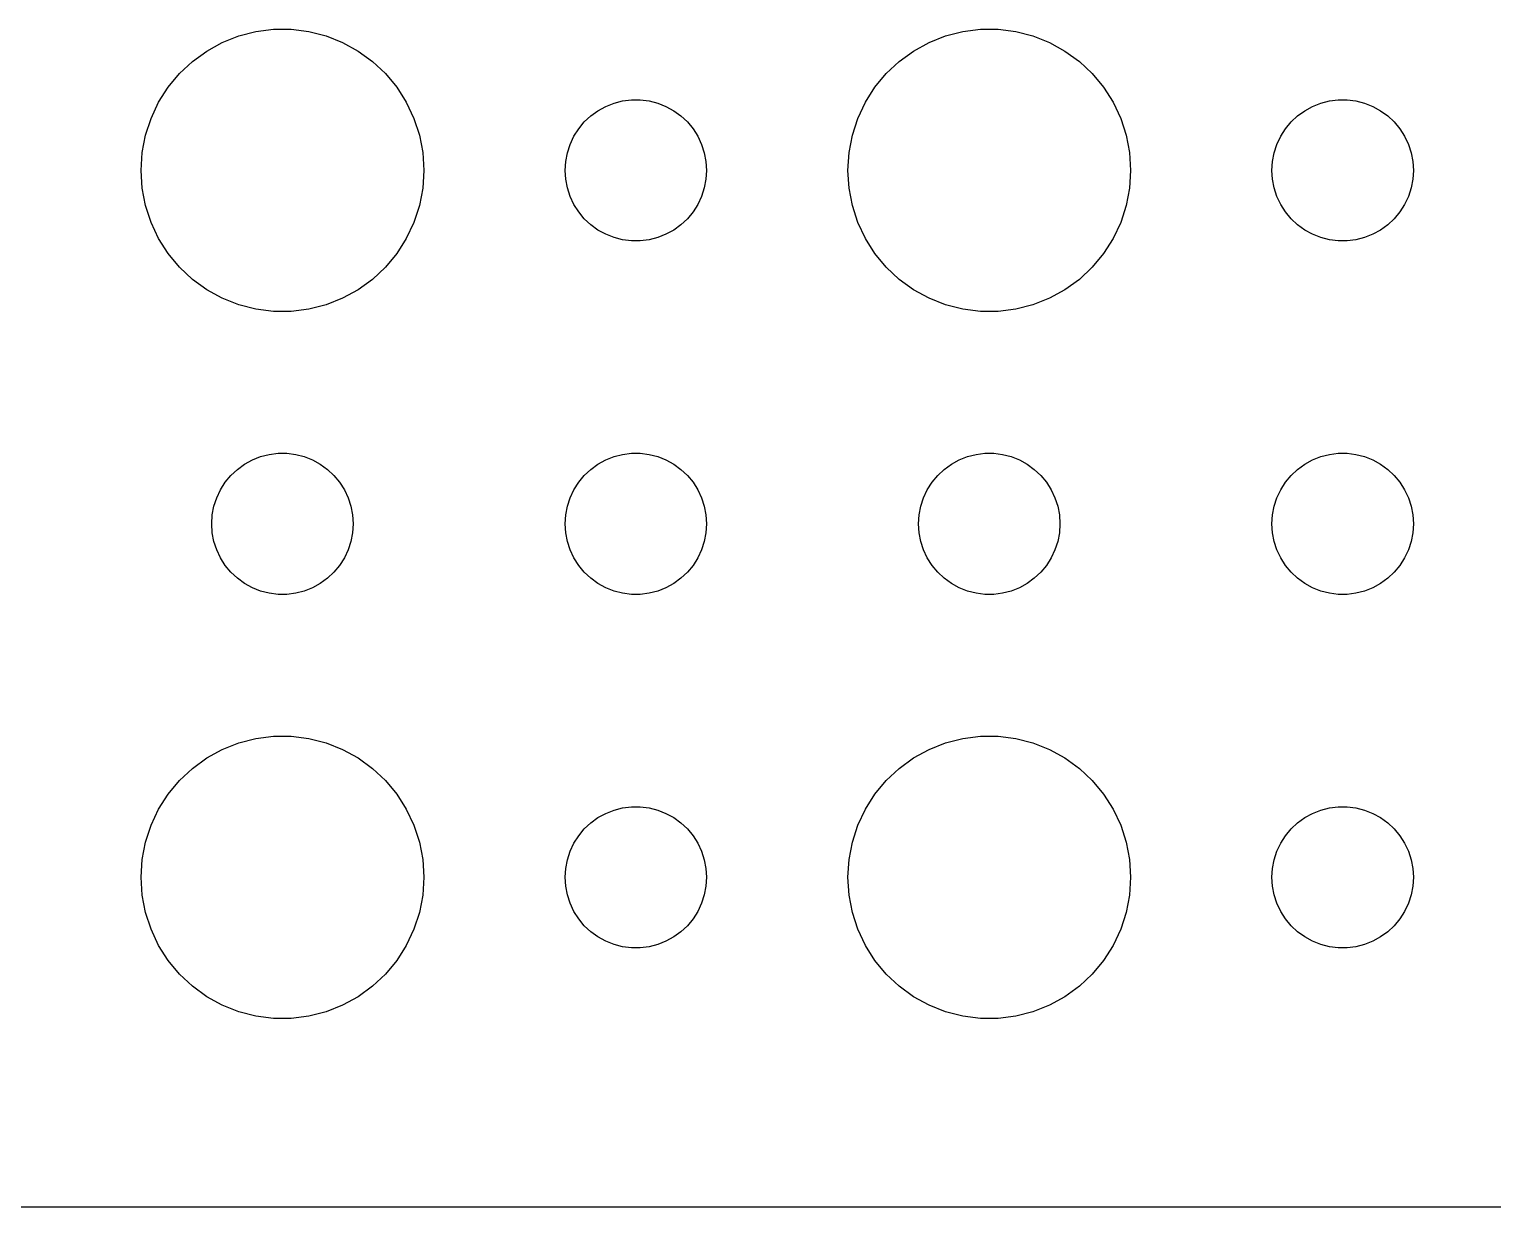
# Model space of a CAD drawing. Header units: metres. Extents: x -134 to 134, y 518 to 1078.
# Drawn here: x -102.87 to -71.81, y 632.01 to 656.99 of the extents above; entities that cross this region are included whole.
import ezdxf

# ---------------------------------------------------------------- set-up
doc = ezdxf.new("R2010")
doc.units = ezdxf.units.M

msp = doc.modelspace()

# ---------------------------------------------------------------- linework, layer by layer
for p, q in [((-98.427, 656.853), (-98.0621, 656.947)), ((-98.0621, 656.947), (-97.6884, 656.994)), ((-97.6884, 656.994), (-97.3116, 656.994)), ((-97.3116, 656.994), (-96.9379, 656.947)), ((-96.9379, 656.947), (-96.573, 656.853)), ((-83.427, 656.853), (-83.0621, 656.947)), ((-83.0621, 656.947), (-82.6884, 656.994)), ((-82.6884, 656.994), (-82.3116, 656.994)), ((-82.3116, 656.994), (-81.9379, 656.947)), ((-81.9379, 656.947), (-81.573, 656.853)), ((-99.1075, 656.533), (-98.7773, 656.714)), ((-98.7773, 656.714), (-98.427, 656.853)), ((-96.573, 656.853), (-96.2227, 656.714)), ((-96.2227, 656.714), (-95.8925, 656.533)), ((-84.1075, 656.533), (-83.7773, 656.714)), ((-83.7773, 656.714), (-83.427, 656.853)), ((-81.573, 656.853), (-81.2227, 656.714)), ((-81.2227, 656.714), (-80.8925, 656.533)), ((-99.6869, 656.054), (-99.4123, 656.312)), ((-99.4123, 656.312), (-99.1075, 656.533)), ((-95.8925, 656.533), (-95.5877, 656.312)), ((-95.5877, 656.312), (-95.3131, 656.054)), ((-84.6869, 656.054), (-84.4123, 656.312)), ((-84.4123, 656.312), (-84.1075, 656.533)), ((-80.8925, 656.533), (-80.5877, 656.312)), ((-80.5877, 656.312), (-80.3131, 656.054)), ((-99.927, 655.763), (-99.6869, 656.054)), ((-95.3131, 656.054), (-95.073, 655.763)), ((-84.927, 655.763), (-84.6869, 656.054)), ((-80.3131, 656.054), (-80.073, 655.763)), ((-100.129, 655.445), (-99.927, 655.763)), ((-95.073, 655.763), (-94.8711, 655.445)), ((-85.1289, 655.445), (-84.927, 655.763)), ((-80.073, 655.763), (-79.8711, 655.445)), ((-100.289, 655.104), (-100.129, 655.445)), ((-94.8711, 655.445), (-94.7107, 655.104)), ((-90.8037, 655.266), (-90.6387, 655.357)), ((-90.6387, 655.357), (-90.4635, 655.427)), ((-90.4635, 655.427), (-90.2811, 655.473)), ((-90.2811, 655.473), (-90.0942, 655.497)), ((-90.0942, 655.497), (-89.9058, 655.497)), ((-89.9058, 655.497), (-89.7189, 655.473)), ((-89.7189, 655.473), (-89.5365, 655.427)), ((-89.5365, 655.427), (-89.3613, 655.357)), ((-89.3613, 655.357), (-89.1963, 655.266)), ((-85.2893, 655.104), (-85.1289, 655.445)), ((-79.8711, 655.445), (-79.7107, 655.104)), ((-75.8037, 655.266), (-75.6387, 655.357)), ((-75.6387, 655.357), (-75.4635, 655.427)), ((-75.4635, 655.427), (-75.2811, 655.473)), ((-75.2811, 655.473), (-75.0942, 655.497)), ((-75.0942, 655.497), (-74.9058, 655.497)), ((-74.9058, 655.497), (-74.7189, 655.473)), ((-74.7189, 655.473), (-74.5365, 655.427)), ((-74.5365, 655.427), (-74.3613, 655.357)), ((-74.3613, 655.357), (-74.1963, 655.266)), ((-100.406, 654.746), (-100.289, 655.104)), ((-94.7107, 655.104), (-94.5943, 654.746)), ((-91.2135, 654.882), (-91.0934, 655.027)), ((-91.0934, 655.027), (-90.9561, 655.156)), ((-90.9561, 655.156), (-90.8037, 655.266)), ((-89.1963, 655.266), (-89.0439, 655.156)), ((-89.0439, 655.156), (-88.9065, 655.027)), ((-88.9065, 655.027), (-88.7865, 654.882)), ((-85.4057, 654.746), (-85.2893, 655.104)), ((-79.7107, 655.104), (-79.5943, 654.746)), ((-76.2135, 654.882), (-76.0934, 655.027)), ((-76.0934, 655.027), (-75.9561, 655.156)), ((-75.9561, 655.156), (-75.8037, 655.266)), ((-74.1963, 655.266), (-74.0439, 655.156)), ((-74.0439, 655.156), (-73.9065, 655.027)), ((-73.9065, 655.027), (-73.7865, 654.882)), ((-100.476, 654.376), (-100.406, 654.746)), ((-94.5943, 654.746), (-94.5237, 654.376)), ((-91.3947, 654.552), (-91.3145, 654.723)), ((-91.3145, 654.723), (-91.2135, 654.882)), ((-88.7865, 654.882), (-88.6855, 654.723)), ((-88.6855, 654.723), (-88.6053, 654.552)), ((-85.4763, 654.376), (-85.4057, 654.746)), ((-79.5943, 654.746), (-79.5237, 654.376)), ((-76.3947, 654.552), (-76.3145, 654.723)), ((-76.3145, 654.723), (-76.2135, 654.882)), ((-73.7865, 654.882), (-73.6855, 654.723)), ((-73.6855, 654.723), (-73.6053, 654.552)), ((-91.4529, 654.373), (-91.3947, 654.552)), ((-88.6053, 654.552), (-88.5471, 654.373)), ((-76.4529, 654.373), (-76.3947, 654.552)), ((-73.6053, 654.552), (-73.5471, 654.373)), ((-100.5, 654), (-100.476, 654.376)), ((-94.5237, 654.376), (-94.5, 654)), ((-91.5, 654), (-91.4882, 654.188)), ((-91.4882, 654.188), (-91.4529, 654.373)), ((-88.5471, 654.373), (-88.5118, 654.188)), ((-88.5118, 654.188), (-88.5, 654)), ((-85.5, 654), (-85.4763, 654.376)), ((-79.5237, 654.376), (-79.5, 654)), ((-76.5, 654), (-76.4882, 654.188)), ((-76.4882, 654.188), (-76.4529, 654.373)), ((-73.5471, 654.373), (-73.5118, 654.188)), ((-73.5118, 654.188), (-73.5, 654)), ((-100.476, 653.624), (-100.5, 654)), ((-94.5, 654), (-94.5237, 653.624)), ((-91.4882, 653.812), (-91.5, 654)), ((-91.4529, 653.627), (-91.4882, 653.812)), ((-88.5118, 653.812), (-88.5471, 653.627)), ((-88.5, 654), (-88.5118, 653.812)), ((-85.4763, 653.624), (-85.5, 654)), ((-79.5, 654), (-79.5237, 653.624)), ((-76.4882, 653.812), (-76.5, 654)), ((-76.4529, 653.627), (-76.4882, 653.812)), ((-73.5118, 653.812), (-73.5471, 653.627)), ((-73.5, 654), (-73.5118, 653.812)), ((-100.406, 653.254), (-100.476, 653.624)), ((-94.5237, 653.624), (-94.5943, 653.254)), ((-91.3947, 653.448), (-91.4529, 653.627)), ((-88.5471, 653.627), (-88.6053, 653.448)), ((-85.4057, 653.254), (-85.4763, 653.624)), ((-79.5237, 653.624), (-79.5943, 653.254)), ((-76.3947, 653.448), (-76.4529, 653.627)), ((-73.5471, 653.627), (-73.6053, 653.448)), ((-100.289, 652.896), (-100.406, 653.254)), ((-94.5943, 653.254), (-94.7107, 652.896)), ((-91.3145, 653.277), (-91.3947, 653.448)), ((-91.2135, 653.118), (-91.3145, 653.277)), ((-88.6855, 653.277), (-88.7865, 653.118)), ((-88.6053, 653.448), (-88.6855, 653.277)), ((-85.2893, 652.896), (-85.4057, 653.254)), ((-79.5943, 653.254), (-79.7107, 652.896)), ((-76.3145, 653.277), (-76.3947, 653.448)), ((-76.2135, 653.118), (-76.3145, 653.277)), ((-73.6855, 653.277), (-73.7865, 653.118)), ((-73.6053, 653.448), (-73.6855, 653.277)), ((-100.129, 652.555), (-100.289, 652.896)), ((-94.7107, 652.896), (-94.8711, 652.555)), ((-91.0934, 652.973), (-91.2135, 653.118)), ((-90.9561, 652.844), (-91.0934, 652.973)), ((-90.8037, 652.734), (-90.9561, 652.844)), ((-89.0439, 652.844), (-89.1963, 652.734)), ((-88.9065, 652.973), (-89.0439, 652.844)), ((-88.7865, 653.118), (-88.9065, 652.973)), ((-85.1289, 652.555), (-85.2893, 652.896)), ((-79.7107, 652.896), (-79.8711, 652.555)), ((-76.0934, 652.973), (-76.2135, 653.118)), ((-75.9561, 652.844), (-76.0934, 652.973)), ((-75.8037, 652.734), (-75.9561, 652.844)), ((-74.0439, 652.844), (-74.1963, 652.734)), ((-73.9065, 652.973), (-74.0439, 652.844)), ((-73.7865, 653.118), (-73.9065, 652.973)), ((-99.927, 652.237), (-100.129, 652.555)), ((-94.8711, 652.555), (-95.073, 652.237)), ((-90.6387, 652.643), (-90.8037, 652.734)), ((-90.4635, 652.573), (-90.6387, 652.643)), ((-90.2811, 652.527), (-90.4635, 652.573)), ((-89.5365, 652.573), (-89.7189, 652.527)), ((-89.3613, 652.643), (-89.5365, 652.573)), ((-89.1963, 652.734), (-89.3613, 652.643)), ((-84.927, 652.237), (-85.1289, 652.555)), ((-79.8711, 652.555), (-80.073, 652.237)), ((-75.6387, 652.643), (-75.8037, 652.734)), ((-75.4635, 652.573), (-75.6387, 652.643)), ((-75.2811, 652.527), (-75.4635, 652.573)), ((-74.5365, 652.573), (-74.7189, 652.527)), ((-74.3613, 652.643), (-74.5365, 652.573)), ((-74.1963, 652.734), (-74.3613, 652.643)), ((-99.6869, 651.946), (-99.927, 652.237)), ((-95.073, 652.237), (-95.3131, 651.946)), ((-90.0942, 652.503), (-90.2811, 652.527)), ((-89.9058, 652.503), (-90.0942, 652.503)), ((-89.7189, 652.527), (-89.9058, 652.503)), ((-84.6869, 651.946), (-84.927, 652.237)), ((-80.073, 652.237), (-80.3131, 651.946)), ((-75.0942, 652.503), (-75.2811, 652.527)), ((-74.9058, 652.503), (-75.0942, 652.503)), ((-74.7189, 652.527), (-74.9058, 652.503)), ((-99.4123, 651.688), (-99.6869, 651.946)), ((-95.3131, 651.946), (-95.5877, 651.688)), ((-84.4123, 651.688), (-84.6869, 651.946)), ((-80.3131, 651.946), (-80.5877, 651.688)), ((-99.1075, 651.467), (-99.4123, 651.688)), ((-95.5877, 651.688), (-95.8925, 651.467)), ((-84.1075, 651.467), (-84.4123, 651.688)), ((-80.5877, 651.688), (-80.8925, 651.467)), ((-98.7773, 651.286), (-99.1075, 651.467)), ((-95.8925, 651.467), (-96.2227, 651.286)), ((-83.7773, 651.286), (-84.1075, 651.467)), ((-80.8925, 651.467), (-81.2227, 651.286)), ((-98.427, 651.147), (-98.7773, 651.286)), ((-98.0621, 651.053), (-98.427, 651.147)), ((-97.6884, 651.006), (-98.0621, 651.053)), ((-97.3116, 651.006), (-97.6884, 651.006)), ((-96.9379, 651.053), (-97.3116, 651.006)), ((-96.573, 651.147), (-96.9379, 651.053)), ((-96.2227, 651.286), (-96.573, 651.147)), ((-83.427, 651.147), (-83.7773, 651.286)), ((-83.0621, 651.053), (-83.427, 651.147)), ((-82.6884, 651.006), (-83.0621, 651.053)), ((-82.3116, 651.006), (-82.6884, 651.006)), ((-81.9379, 651.053), (-82.3116, 651.006)), ((-81.573, 651.147), (-81.9379, 651.053)), ((-81.2227, 651.286), (-81.573, 651.147)), ((-98.1387, 647.857), (-97.9635, 647.927)), ((-97.9635, 647.927), (-97.7811, 647.973)), ((-97.7811, 647.973), (-97.5942, 647.997)), ((-97.5942, 647.997), (-97.4058, 647.997)), ((-97.4058, 647.997), (-97.2189, 647.973)), ((-97.2189, 647.973), (-97.0365, 647.927)), ((-97.0365, 647.927), (-96.8613, 647.857)), ((-90.6387, 647.857), (-90.4635, 647.927)), ((-90.4635, 647.927), (-90.2811, 647.973)), ((-90.2811, 647.973), (-90.0942, 647.997)), ((-90.0942, 647.997), (-89.9058, 647.997)), ((-89.9058, 647.997), (-89.7189, 647.973)), ((-89.7189, 647.973), (-89.5365, 647.927)), ((-89.5365, 647.927), (-89.3613, 647.857)), ((-83.1387, 647.857), (-82.9635, 647.927)), ((-82.9635, 647.927), (-82.7811, 647.973)), ((-82.7811, 647.973), (-82.5942, 647.997)), ((-82.5942, 647.997), (-82.4058, 647.997)), ((-82.4058, 647.997), (-82.2189, 647.973)), ((-82.2189, 647.973), (-82.0365, 647.927)), ((-82.0365, 647.927), (-81.8613, 647.857)), ((-75.6387, 647.857), (-75.4635, 647.927)), ((-75.4635, 647.927), (-75.2811, 647.973)), ((-75.2811, 647.973), (-75.0942, 647.997)), ((-75.0942, 647.997), (-74.9058, 647.997)), ((-74.9058, 647.997), (-74.7189, 647.973)), ((-74.7189, 647.973), (-74.5365, 647.927)), ((-74.5365, 647.927), (-74.3613, 647.857)), ((-98.5934, 647.527), (-98.4561, 647.656)), ((-98.4561, 647.656), (-98.3037, 647.766)), ((-98.3037, 647.766), (-98.1387, 647.857)), ((-96.8613, 647.857), (-96.6963, 647.766)), ((-96.6963, 647.766), (-96.5439, 647.656)), ((-96.5439, 647.656), (-96.4065, 647.527)), ((-91.0934, 647.527), (-90.9561, 647.656)), ((-90.9561, 647.656), (-90.8037, 647.766)), ((-90.8037, 647.766), (-90.6387, 647.857)), ((-89.3613, 647.857), (-89.1963, 647.766)), ((-89.1963, 647.766), (-89.0439, 647.656)), ((-89.0439, 647.656), (-88.9065, 647.527)), ((-83.5934, 647.527), (-83.4561, 647.656)), ((-83.4561, 647.656), (-83.3037, 647.766)), ((-83.3037, 647.766), (-83.1387, 647.857)), ((-81.8613, 647.857), (-81.6963, 647.766)), ((-81.6963, 647.766), (-81.5439, 647.656)), ((-81.5439, 647.656), (-81.4065, 647.527)), ((-76.0934, 647.527), (-75.9561, 647.656)), ((-75.9561, 647.656), (-75.8037, 647.766)), ((-75.8037, 647.766), (-75.6387, 647.857)), ((-74.3613, 647.857), (-74.1963, 647.766)), ((-74.1963, 647.766), (-74.0439, 647.656)), ((-74.0439, 647.656), (-73.9065, 647.527)), ((-98.8145, 647.223), (-98.7135, 647.382)), ((-98.7135, 647.382), (-98.5934, 647.527)), ((-96.4065, 647.527), (-96.2865, 647.382)), ((-96.2865, 647.382), (-96.1855, 647.223)), ((-91.3145, 647.223), (-91.2135, 647.382)), ((-91.2135, 647.382), (-91.0934, 647.527)), ((-88.9065, 647.527), (-88.7865, 647.382)), ((-88.7865, 647.382), (-88.6855, 647.223)), ((-83.8145, 647.223), (-83.7135, 647.382)), ((-83.7135, 647.382), (-83.5934, 647.527)), ((-81.4065, 647.527), (-81.2865, 647.382)), ((-81.2865, 647.382), (-81.1855, 647.223)), ((-76.3145, 647.223), (-76.2135, 647.382)), ((-76.2135, 647.382), (-76.0934, 647.527)), ((-73.9065, 647.527), (-73.7865, 647.382)), ((-73.7865, 647.382), (-73.6855, 647.223)), ((-98.9529, 646.873), (-98.8947, 647.052)), ((-98.8947, 647.052), (-98.8145, 647.223)), ((-96.1855, 647.223), (-96.1053, 647.052)), ((-96.1053, 647.052), (-96.0471, 646.873)), ((-91.4529, 646.873), (-91.3947, 647.052)), ((-91.3947, 647.052), (-91.3145, 647.223)), ((-88.6855, 647.223), (-88.6053, 647.052)), ((-88.6053, 647.052), (-88.5471, 646.873)), ((-83.9529, 646.873), (-83.8947, 647.052)), ((-83.8947, 647.052), (-83.8145, 647.223)), ((-81.1855, 647.223), (-81.1053, 647.052)), ((-81.1053, 647.052), (-81.0471, 646.873)), ((-76.4529, 646.873), (-76.3947, 647.052)), ((-76.3947, 647.052), (-76.3145, 647.223)), ((-73.6855, 647.223), (-73.6053, 647.052)), ((-73.6053, 647.052), (-73.5471, 646.873)), ((-99, 646.5), (-98.9882, 646.688)), ((-98.9882, 646.688), (-98.9529, 646.873)), ((-96.0471, 646.873), (-96.0118, 646.688)), ((-96.0118, 646.688), (-96, 646.5)), ((-91.5, 646.5), (-91.4882, 646.688)), ((-91.4882, 646.688), (-91.4529, 646.873)), ((-88.5471, 646.873), (-88.5118, 646.688)), ((-88.5118, 646.688), (-88.5, 646.5)), ((-84, 646.5), (-83.9882, 646.688)), ((-83.9882, 646.688), (-83.9529, 646.873)), ((-81.0471, 646.873), (-81.0118, 646.688)), ((-81.0118, 646.688), (-81, 646.5)), ((-76.5, 646.5), (-76.4882, 646.688)), ((-76.4882, 646.688), (-76.4529, 646.873)), ((-73.5471, 646.873), (-73.5118, 646.688)), ((-73.5118, 646.688), (-73.5, 646.5)), ((-98.9882, 646.312), (-99, 646.5)), ((-96, 646.5), (-96.0118, 646.312)), ((-91.4882, 646.312), (-91.5, 646.5)), ((-88.5, 646.5), (-88.5118, 646.312)), ((-83.9882, 646.312), (-84, 646.5)), ((-81, 646.5), (-81.0118, 646.312)), ((-76.4882, 646.312), (-76.5, 646.5)), ((-73.5, 646.5), (-73.5118, 646.312)), ((-98.9529, 646.127), (-98.9882, 646.312)), ((-98.8947, 645.948), (-98.9529, 646.127)), ((-96.0471, 646.127), (-96.1053, 645.948)), ((-96.0118, 646.312), (-96.0471, 646.127)), ((-91.4529, 646.127), (-91.4882, 646.312)), ((-91.3947, 645.948), (-91.4529, 646.127)), ((-88.5471, 646.127), (-88.6053, 645.948)), ((-88.5118, 646.312), (-88.5471, 646.127)), ((-83.9529, 646.127), (-83.9882, 646.312)), ((-83.8947, 645.948), (-83.9529, 646.127)), ((-81.0471, 646.127), (-81.1053, 645.948)), ((-81.0118, 646.312), (-81.0471, 646.127)), ((-76.4529, 646.127), (-76.4882, 646.312)), ((-76.3947, 645.948), (-76.4529, 646.127)), ((-73.5471, 646.127), (-73.6053, 645.948)), ((-73.5118, 646.312), (-73.5471, 646.127)), ((-98.8145, 645.777), (-98.8947, 645.948)), ((-98.7135, 645.618), (-98.8145, 645.777)), ((-96.1855, 645.777), (-96.2865, 645.618)), ((-96.1053, 645.948), (-96.1855, 645.777)), ((-91.3145, 645.777), (-91.3947, 645.948)), ((-91.2135, 645.618), (-91.3145, 645.777)), ((-88.6855, 645.777), (-88.7865, 645.618)), ((-88.6053, 645.948), (-88.6855, 645.777)), ((-83.8145, 645.777), (-83.8947, 645.948)), ((-83.7135, 645.618), (-83.8145, 645.777)), ((-81.1855, 645.777), (-81.2865, 645.618)), ((-81.1053, 645.948), (-81.1855, 645.777)), ((-76.3145, 645.777), (-76.3947, 645.948)), ((-76.2135, 645.618), (-76.3145, 645.777)), ((-73.6855, 645.777), (-73.7865, 645.618)), ((-73.6053, 645.948), (-73.6855, 645.777)), ((-98.5934, 645.473), (-98.7135, 645.618)), ((-98.4561, 645.344), (-98.5934, 645.473)), ((-96.4065, 645.473), (-96.5439, 645.344)), ((-96.2865, 645.618), (-96.4065, 645.473)), ((-91.0934, 645.473), (-91.2135, 645.618)), ((-90.9561, 645.344), (-91.0934, 645.473)), ((-88.9065, 645.473), (-89.0439, 645.344)), ((-88.7865, 645.618), (-88.9065, 645.473)), ((-83.5934, 645.473), (-83.7135, 645.618)), ((-83.4561, 645.344), (-83.5934, 645.473)), ((-81.4065, 645.473), (-81.5439, 645.344)), ((-81.2865, 645.618), (-81.4065, 645.473)), ((-76.0934, 645.473), (-76.2135, 645.618)), ((-75.9561, 645.344), (-76.0934, 645.473)), ((-73.9065, 645.473), (-74.0439, 645.344)), ((-73.7865, 645.618), (-73.9065, 645.473)), ((-98.3037, 645.234), (-98.4561, 645.344)), ((-98.1387, 645.143), (-98.3037, 645.234)), ((-97.9635, 645.073), (-98.1387, 645.143)), ((-96.8613, 645.143), (-97.0365, 645.073)), ((-96.6963, 645.234), (-96.8613, 645.143)), ((-96.5439, 645.344), (-96.6963, 645.234)), ((-90.8037, 645.234), (-90.9561, 645.344)), ((-90.6387, 645.143), (-90.8037, 645.234)), ((-90.4635, 645.073), (-90.6387, 645.143)), ((-89.3613, 645.143), (-89.5365, 645.073)), ((-89.1963, 645.234), (-89.3613, 645.143)), ((-89.0439, 645.344), (-89.1963, 645.234)), ((-83.3037, 645.234), (-83.4561, 645.344)), ((-83.1387, 645.143), (-83.3037, 645.234)), ((-82.9635, 645.073), (-83.1387, 645.143)), ((-81.8613, 645.143), (-82.0365, 645.073)), ((-81.6963, 645.234), (-81.8613, 645.143)), ((-81.5439, 645.344), (-81.6963, 645.234)), ((-75.8037, 645.234), (-75.9561, 645.344)), ((-75.6387, 645.143), (-75.8037, 645.234)), ((-75.4635, 645.073), (-75.6387, 645.143)), ((-74.3613, 645.143), (-74.5365, 645.073)), ((-74.1963, 645.234), (-74.3613, 645.143)), ((-74.0439, 645.344), (-74.1963, 645.234)), ((-97.7811, 645.027), (-97.9635, 645.073)), ((-97.5942, 645.003), (-97.7811, 645.027)), ((-97.4058, 645.003), (-97.5942, 645.003)), ((-97.2189, 645.027), (-97.4058, 645.003)), ((-97.0365, 645.073), (-97.2189, 645.027)), ((-90.2811, 645.027), (-90.4635, 645.073)), ((-90.0942, 645.003), (-90.2811, 645.027)), ((-89.9058, 645.003), (-90.0942, 645.003)), ((-89.7189, 645.027), (-89.9058, 645.003)), ((-89.5365, 645.073), (-89.7189, 645.027)), ((-82.7811, 645.027), (-82.9635, 645.073)), ((-82.5942, 645.003), (-82.7811, 645.027)), ((-82.4058, 645.003), (-82.5942, 645.003)), ((-82.2189, 645.027), (-82.4058, 645.003)), ((-82.0365, 645.073), (-82.2189, 645.027)), ((-75.2811, 645.027), (-75.4635, 645.073)), ((-75.0942, 645.003), (-75.2811, 645.027)), ((-74.9058, 645.003), (-75.0942, 645.003)), ((-74.7189, 645.027), (-74.9058, 645.003)), ((-74.5365, 645.073), (-74.7189, 645.027)), ((-98.0621, 641.947), (-97.6884, 641.994)), ((-97.6884, 641.994), (-97.3116, 641.994)), ((-97.3116, 641.994), (-96.9379, 641.947)), ((-83.0621, 641.947), (-82.6884, 641.994)), ((-82.6884, 641.994), (-82.3116, 641.994)), ((-82.3116, 641.994), (-81.9379, 641.947)), ((-99.1075, 641.533), (-98.7773, 641.714)), ((-98.7773, 641.714), (-98.427, 641.853)), ((-98.427, 641.853), (-98.0621, 641.947)), ((-96.9379, 641.947), (-96.573, 641.853)), ((-96.573, 641.853), (-96.2227, 641.714)), ((-96.2227, 641.714), (-95.8925, 641.533)), ((-84.1075, 641.533), (-83.7773, 641.714)), ((-83.7773, 641.714), (-83.427, 641.853)), ((-83.427, 641.853), (-83.0621, 641.947)), ((-81.9379, 641.947), (-81.573, 641.853)), ((-81.573, 641.853), (-81.2227, 641.714)), ((-81.2227, 641.714), (-80.8925, 641.533)), ((-99.4123, 641.312), (-99.1075, 641.533)), ((-95.8925, 641.533), (-95.5877, 641.312)), ((-84.4123, 641.312), (-84.1075, 641.533)), ((-80.8925, 641.533), (-80.5877, 641.312)), ((-99.927, 640.763), (-99.6869, 641.054)), ((-99.6869, 641.054), (-99.4123, 641.312)), ((-95.5877, 641.312), (-95.3131, 641.054)), ((-95.3131, 641.054), (-95.073, 640.763)), ((-84.927, 640.763), (-84.6869, 641.054)), ((-84.6869, 641.054), (-84.4123, 641.312)), ((-80.5877, 641.312), (-80.3131, 641.054)), ((-80.3131, 641.054), (-80.073, 640.763)), ((-100.129, 640.445), (-99.927, 640.763)), ((-95.073, 640.763), (-94.8711, 640.445)), ((-85.1289, 640.445), (-84.927, 640.763)), ((-80.073, 640.763), (-79.8711, 640.445)), ((-100.289, 640.104), (-100.129, 640.445)), ((-94.8711, 640.445), (-94.7107, 640.104)), ((-90.6387, 640.357), (-90.4635, 640.427)), ((-90.4635, 640.427), (-90.2811, 640.473)), ((-90.2811, 640.473), (-90.0942, 640.497)), ((-90.0942, 640.497), (-89.9058, 640.497)), ((-89.9058, 640.497), (-89.7189, 640.473)), ((-89.7189, 640.473), (-89.5365, 640.427)), ((-89.5365, 640.427), (-89.3613, 640.357)), ((-85.2893, 640.104), (-85.1289, 640.445)), ((-79.8711, 640.445), (-79.7107, 640.104)), ((-75.6387, 640.357), (-75.4635, 640.427)), ((-75.4635, 640.427), (-75.2811, 640.473)), ((-75.2811, 640.473), (-75.0942, 640.497)), ((-75.0942, 640.497), (-74.9058, 640.497)), ((-74.9058, 640.497), (-74.7189, 640.473)), ((-74.7189, 640.473), (-74.5365, 640.427)), ((-74.5365, 640.427), (-74.3613, 640.357)), ((-91.0934, 640.027), (-90.9561, 640.156)), ((-90.9561, 640.156), (-90.8037, 640.266)), ((-90.8037, 640.266), (-90.6387, 640.357)), ((-89.3613, 640.357), (-89.1963, 640.266)), ((-89.1963, 640.266), (-89.0439, 640.156)), ((-89.0439, 640.156), (-88.9065, 640.027)), ((-76.0934, 640.027), (-75.9561, 640.156)), ((-75.9561, 640.156), (-75.8037, 640.266)), ((-75.8037, 640.266), (-75.6387, 640.357)), ((-74.3613, 640.357), (-74.1963, 640.266)), ((-74.1963, 640.266), (-74.0439, 640.156)), ((-74.0439, 640.156), (-73.9065, 640.027)), ((-100.406, 639.746), (-100.289, 640.104)), ((-94.7107, 640.104), (-94.5943, 639.746)), ((-91.3145, 639.723), (-91.2135, 639.882)), ((-91.2135, 639.882), (-91.0934, 640.027)), ((-88.9065, 640.027), (-88.7865, 639.882)), ((-88.7865, 639.882), (-88.6855, 639.723)), ((-85.4057, 639.746), (-85.2893, 640.104)), ((-79.7107, 640.104), (-79.5943, 639.746)), ((-76.3145, 639.723), (-76.2135, 639.882)), ((-76.2135, 639.882), (-76.0934, 640.027)), ((-73.9065, 640.027), (-73.7865, 639.882)), ((-73.7865, 639.882), (-73.6855, 639.723)), ((-100.476, 639.376), (-100.406, 639.746)), ((-94.5943, 639.746), (-94.5237, 639.376)), ((-91.4529, 639.373), (-91.3947, 639.552)), ((-91.3947, 639.552), (-91.3145, 639.723)), ((-88.6855, 639.723), (-88.6053, 639.552)), ((-88.6053, 639.552), (-88.5471, 639.373)), ((-85.4763, 639.376), (-85.4057, 639.746)), ((-79.5943, 639.746), (-79.5237, 639.376)), ((-76.4529, 639.373), (-76.3947, 639.552)), ((-76.3947, 639.552), (-76.3145, 639.723)), ((-73.6855, 639.723), (-73.6053, 639.552)), ((-73.6053, 639.552), (-73.5471, 639.373)), ((-100.5, 639), (-100.476, 639.376)), ((-94.5237, 639.376), (-94.5, 639)), ((-91.5, 639), (-91.4882, 639.188)), ((-91.4882, 639.188), (-91.4529, 639.373)), ((-88.5471, 639.373), (-88.5118, 639.188)), ((-88.5118, 639.188), (-88.5, 639)), ((-85.5, 639), (-85.4763, 639.376)), ((-79.5237, 639.376), (-79.5, 639)), ((-76.5, 639), (-76.4882, 639.188)), ((-76.4882, 639.188), (-76.4529, 639.373)), ((-73.5471, 639.373), (-73.5118, 639.188)), ((-73.5118, 639.188), (-73.5, 639)), ((-100.476, 638.624), (-100.5, 639)), ((-94.5, 639), (-94.5237, 638.624)), ((-91.4882, 638.812), (-91.5, 639)), ((-88.5, 639), (-88.5118, 638.812)), ((-85.4763, 638.624), (-85.5, 639)), ((-79.5, 639), (-79.5237, 638.624)), ((-76.4882, 638.812), (-76.5, 639)), ((-73.5, 639), (-73.5118, 638.812)), ((-100.406, 638.254), (-100.476, 638.624)), ((-94.5237, 638.624), (-94.5943, 638.254)), ((-91.4529, 638.627), (-91.4882, 638.812)), ((-91.3947, 638.448), (-91.4529, 638.627)), ((-88.5471, 638.627), (-88.6053, 638.448)), ((-88.5118, 638.812), (-88.5471, 638.627)), ((-85.4057, 638.254), (-85.4763, 638.624)), ((-79.5237, 638.624), (-79.5943, 638.254)), ((-76.4529, 638.627), (-76.4882, 638.812)), ((-76.3947, 638.448), (-76.4529, 638.627)), ((-73.5471, 638.627), (-73.6053, 638.448)), ((-73.5118, 638.812), (-73.5471, 638.627)), ((-100.289, 637.896), (-100.406, 638.254)), ((-94.5943, 638.254), (-94.7107, 637.896)), ((-91.3145, 638.277), (-91.3947, 638.448)), ((-91.2135, 638.118), (-91.3145, 638.277)), ((-88.6855, 638.277), (-88.7865, 638.118)), ((-88.6053, 638.448), (-88.6855, 638.277)), ((-85.2893, 637.896), (-85.4057, 638.254)), ((-79.5943, 638.254), (-79.7107, 637.896)), ((-76.3145, 638.277), (-76.3947, 638.448)), ((-76.2135, 638.118), (-76.3145, 638.277)), ((-73.6855, 638.277), (-73.7865, 638.118)), ((-73.6053, 638.448), (-73.6855, 638.277)), ((-91.0934, 637.973), (-91.2135, 638.118)), ((-90.9561, 637.844), (-91.0934, 637.973)), ((-88.9065, 637.973), (-89.0439, 637.844)), ((-88.7865, 638.118), (-88.9065, 637.973)), ((-76.0934, 637.973), (-76.2135, 638.118)), ((-75.9561, 637.844), (-76.0934, 637.973)), ((-73.9065, 637.973), (-74.0439, 637.844)), ((-73.7865, 638.118), (-73.9065, 637.973)), ((-100.129, 637.555), (-100.289, 637.896)), ((-94.7107, 637.896), (-94.8711, 637.555)), ((-90.8037, 637.734), (-90.9561, 637.844)), ((-90.6387, 637.643), (-90.8037, 637.734)), ((-90.4635, 637.573), (-90.6387, 637.643)), ((-89.3613, 637.643), (-89.5365, 637.573)), ((-89.1963, 637.734), (-89.3613, 637.643)), ((-89.0439, 637.844), (-89.1963, 637.734)), ((-85.1289, 637.555), (-85.2893, 637.896)), ((-79.7107, 637.896), (-79.8711, 637.555)), ((-75.8037, 637.734), (-75.9561, 637.844)), ((-75.6387, 637.643), (-75.8037, 637.734)), ((-75.4635, 637.573), (-75.6387, 637.643)), ((-74.3613, 637.643), (-74.5365, 637.573)), ((-74.1963, 637.734), (-74.3613, 637.643)), ((-74.0439, 637.844), (-74.1963, 637.734)), ((-99.927, 637.237), (-100.129, 637.555)), ((-94.8711, 637.555), (-95.073, 637.237)), ((-90.2811, 637.527), (-90.4635, 637.573)), ((-90.0942, 637.503), (-90.2811, 637.527)), ((-89.9058, 637.503), (-90.0942, 637.503)), ((-89.7189, 637.527), (-89.9058, 637.503)), ((-89.5365, 637.573), (-89.7189, 637.527)), ((-84.927, 637.237), (-85.1289, 637.555)), ((-79.8711, 637.555), (-80.073, 637.237)), ((-75.2811, 637.527), (-75.4635, 637.573)), ((-75.0942, 637.503), (-75.2811, 637.527)), ((-74.9058, 637.503), (-75.0942, 637.503)), ((-74.7189, 637.527), (-74.9058, 637.503)), ((-74.5365, 637.573), (-74.7189, 637.527)), ((-99.6869, 636.946), (-99.927, 637.237)), ((-95.073, 637.237), (-95.3131, 636.946)), ((-84.6869, 636.946), (-84.927, 637.237)), ((-80.073, 637.237), (-80.3131, 636.946)), ((-99.4123, 636.688), (-99.6869, 636.946)), ((-95.3131, 636.946), (-95.5877, 636.688)), ((-84.4123, 636.688), (-84.6869, 636.946)), ((-80.3131, 636.946), (-80.5877, 636.688)), ((-99.1075, 636.467), (-99.4123, 636.688)), ((-98.7773, 636.286), (-99.1075, 636.467)), ((-95.8925, 636.467), (-96.2227, 636.286)), ((-95.5877, 636.688), (-95.8925, 636.467)), ((-84.1075, 636.467), (-84.4123, 636.688)), ((-83.7773, 636.286), (-84.1075, 636.467)), ((-80.8925, 636.467), (-81.2227, 636.286)), ((-80.5877, 636.688), (-80.8925, 636.467)), ((-98.427, 636.147), (-98.7773, 636.286)), ((-98.0621, 636.053), (-98.427, 636.147)), ((-96.573, 636.147), (-96.9379, 636.053)), ((-96.2227, 636.286), (-96.573, 636.147)), ((-83.427, 636.147), (-83.7773, 636.286)), ((-83.0621, 636.053), (-83.427, 636.147)), ((-81.573, 636.147), (-81.9379, 636.053)), ((-81.2227, 636.286), (-81.573, 636.147)), ((-97.6884, 636.006), (-98.0621, 636.053)), ((-97.3116, 636.006), (-97.6884, 636.006)), ((-96.9379, 636.053), (-97.3116, 636.006)), ((-82.6884, 636.006), (-83.0621, 636.053)), ((-82.3116, 636.006), (-82.6884, 636.006)), ((-81.9379, 636.053), (-82.3116, 636.006)), ((-129.814, 632.01), (129.814, 632.01))]:
    msp.add_line(p, q)

doc.saveas('drawing.dxf')
